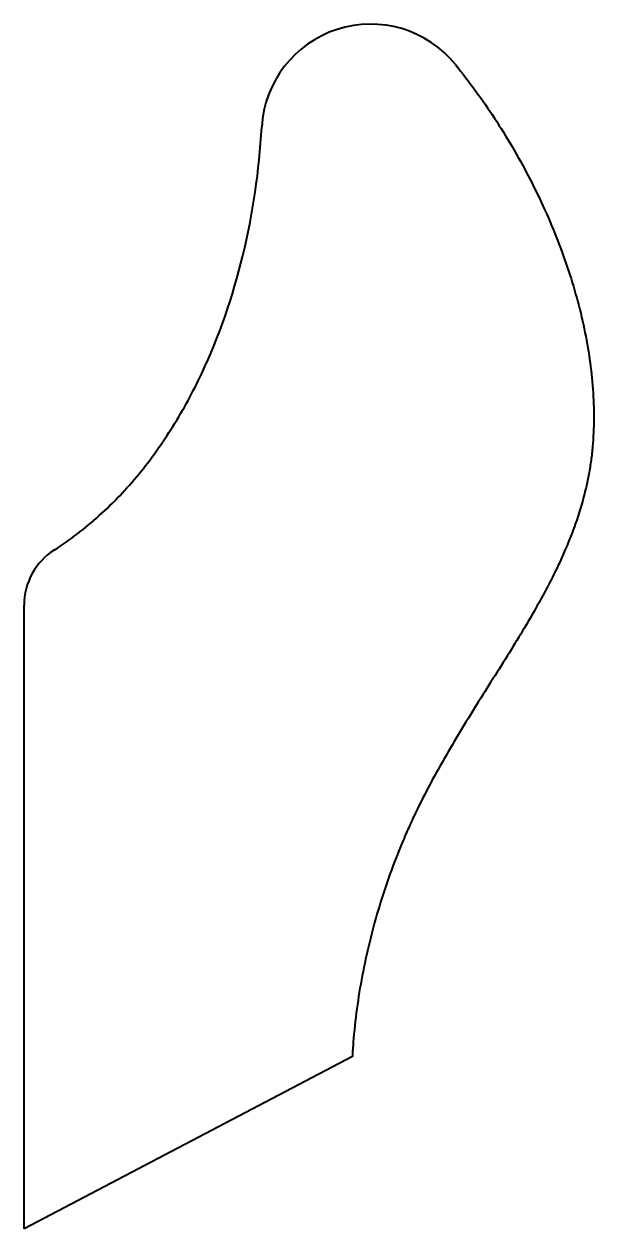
# Model space of a CAD drawing. Header units: millimetres. Extents: x 125 to 256, y 135 to 411.
import ezdxf

# ---------------------------------------------------------------- set-up
doc = ezdxf.new("R2010")
doc.units = ezdxf.units.MM
doc.layers.add('Visible', color=7, linetype='Continuous', lineweight=40)

msp = doc.modelspace()

# ---------------------------------------------------------------- linework, layer by layer
at = {"layer": 'Visible'}
for p, q in [((125, 135.2), (125, 278.06)), ((200.21, 174.68), (125, 135.2))]:
    msp.add_line(p, q, dxfattribs=at)
for centre, radius, start, end in [((204.41, 386.14), 25, 38.9774, 176.782), ((140, 278.06), 15, 122.5174, 180)]:
    msp.add_arc(centre, radius, start, end, dxfattribs=at)
for points, knots in [([(223.84, 401.87), (226.98, 397.98), (232.96, 389.78), (240.74, 376.49), (247.13, 362.59), (251.11, 350.78), (253.4, 341.38), (254.64, 334.39), (255.39, 327.53), (255.63, 320.82), (255.38, 315.4), (254.91, 311.18), (254.25, 307.06), (253.08, 302), (251.17, 296.07), (248.83, 290.23), (245.18, 282.51), (239.78, 272.92), (232.48, 261.28), (226.14, 251.25), (221.19, 242.89), (217.62, 236.42), (214.81, 230.84), (212.71, 226.23), (210.72, 221.54), (208.44, 215.56), (205.26, 205.77), (202.2, 193.21), (200.67, 181.94), (200.26, 175.77), (200.21, 174.68)], [0.1499034, 0.1499034, 0.1499034, 0.1499034, 0.173253, 0.1966026, 0.2199522, 0.2433018, 0.2549766, 0.2666514, 0.2783262, 0.290001, 0.3016758, 0.3075132, 0.3133506, 0.3250254, 0.3367002, 0.348375, 0.3600498, 0.3833994, 0.406749, 0.4300986, 0.4417735, 0.4534483, 0.4651231, 0.4709605, 0.4767979, 0.4884727, 0.5001475, 0.5234971, 0.5468467, 0.5518993, 0.5518993, 0.5518993, 0.5518993]), ([(131.94, 290.71), (135.56, 293.02), (142.42, 298.28), (151.48, 307.84), (159.31, 318.81), (168.1, 335.04), (175.98, 357.78), (178.88, 377.54), (179.45, 387.55)], [0.0654509, 0.0654509, 0.0654509, 0.0654509, 0.1403886, 0.2153263, 0.290264, 0.3652017, 0.5150771, 0.6649525, 0.6649525, 0.6649525, 0.6649525])]:
    msp.add_open_spline(points, degree=3, knots=knots, dxfattribs=at)

doc.saveas('drawing.dxf')
